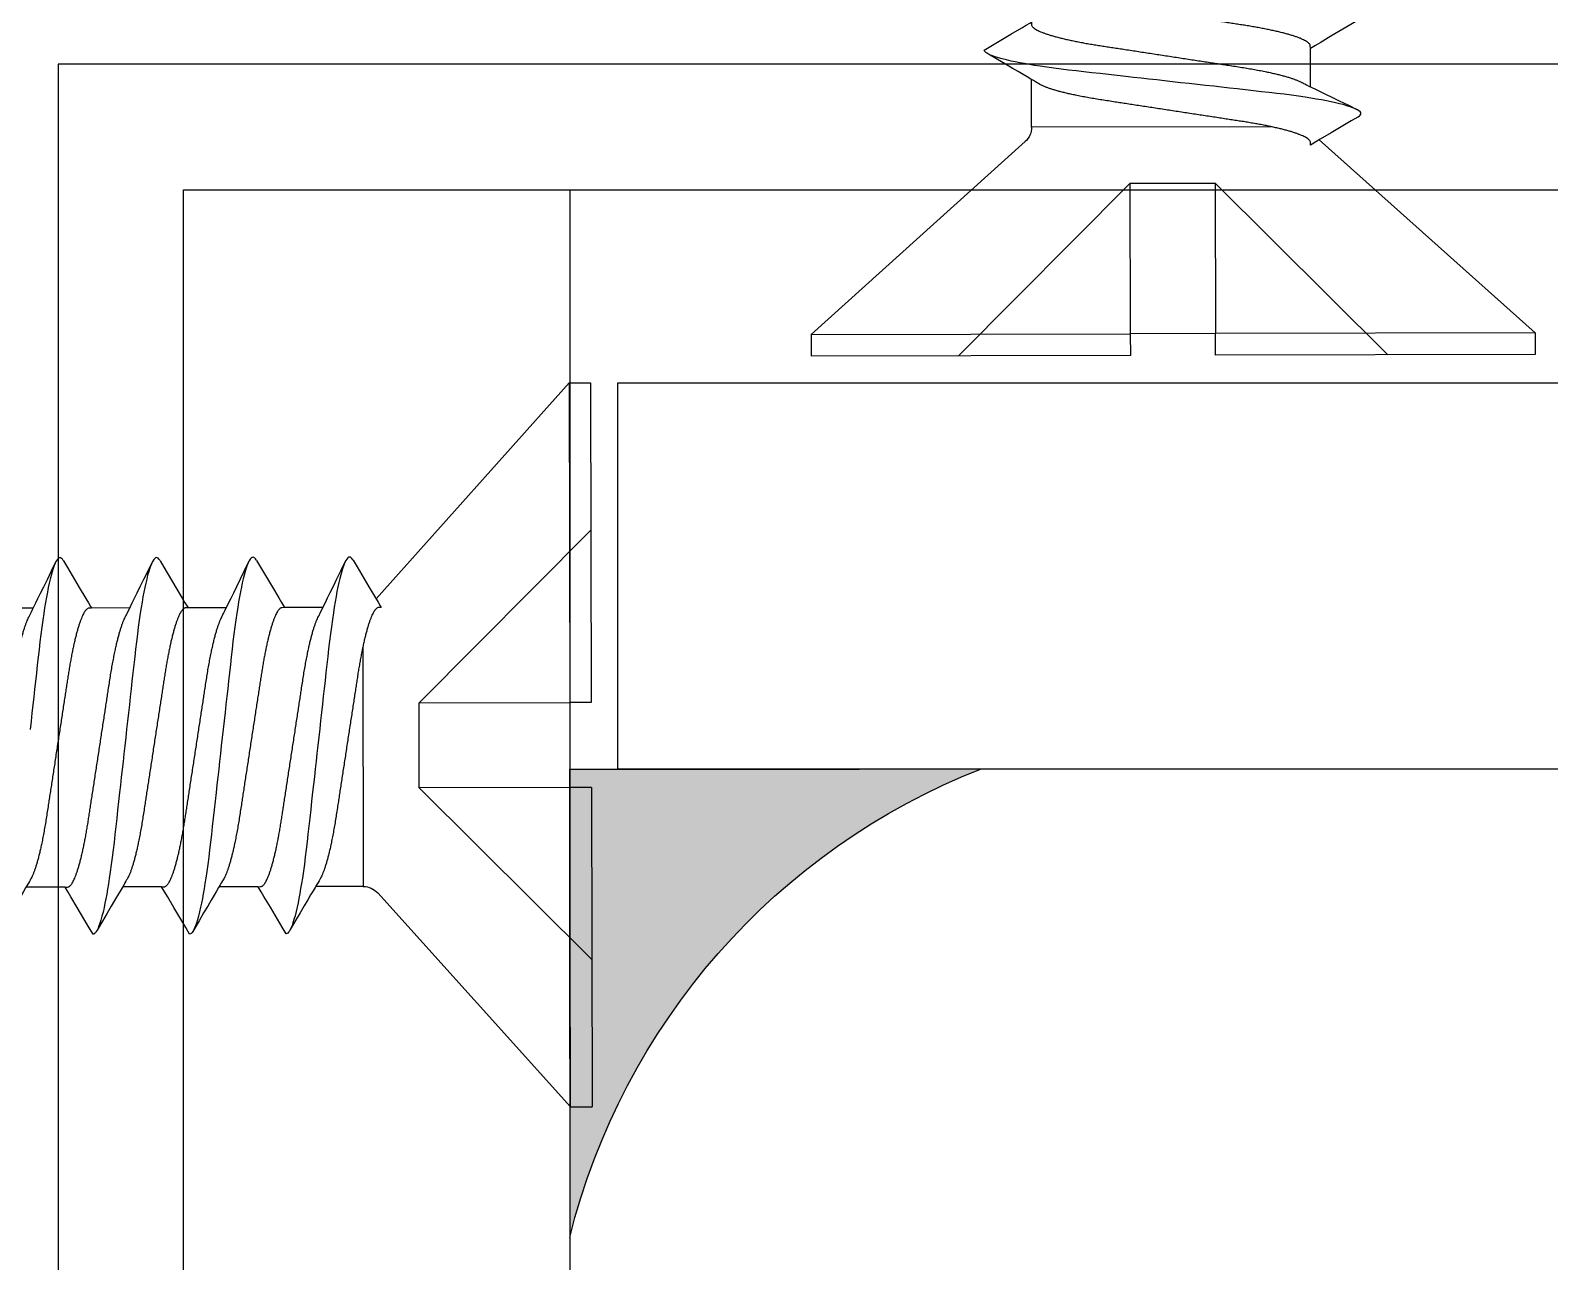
# Model space of a CAD drawing. Header units: millimetres. Extents: x -74424 to -74226, y 4162 to 4388.
# Drawn here: x -74307.05 to -74291.32, y 4289.18 to 4301.93 of the extents above; entities that cross this region are included whole.
import ezdxf

# ---------------------------------------------------------------- set-up
doc = ezdxf.new("R2010")
doc.units = ezdxf.units.MM
doc.layers.add('ART_VIDA', color=65, linetype='Continuous')
doc.layers.add('KOMP-', color=64, linetype='Continuous', lineweight=25)
doc.layers.add('KOMPOZIT', color=117, linetype='Continuous', true_color=0x567b60)

# ---------------------------------------------------------------- blocks, each defined once
blk = doc.blocks.new('*U8')
at = {"layer": 'ART_VIDA'}
for p, q in [((-1.137e-13, 3.75), (1.137e-13, 0.4400588060871656)), ((0.2228571428573787, 3.750000000000055), (1.137e-13, 3.750000000000055)), ((0.2228571428574924, 3.750000000000113), (0.2228571428577197, 0.4400588060872225)), ((2.226499222543451, 1.516234061189493), (0.2228571428573787, 3.750000000000055)), ((1.782857142857323, 0.4400588060871656), (1.137e-13, 2.222915948944375)), ((2.777936012111922, 1.428268832699075), (3.174222450042747, 1.428268832699075)), ((3.777936012111922, 1.428268832699075), (4.174222450042748, 1.428268832699075)), ((4.777936012111921, 1.428268832699075), (5.174222450042748, 1.428268832699075)), ((5.777936012111922, 1.428268832699075), (6.174222450042747, 1.428268832699075)), ((2.365237361205913, 1.01899225493281), (2.365237361205913, -1.461087535318141)), ((0, 0.4400588060871656), (0.2228571428574924, 0.4400588060872225)), ((0.2228571428573787, 0.4400588060871087), (0.2228571428574924, -0.440058806087052)), ((1.782857142857323, 0.4400588060871656), (0.2228571428577197, 0.4400588060871656)), ((1.782857142857323, -0.4400588060871656), (1.782857142857323, 0.4400588060871656)), ((2.274e-13, -0.4400588060871656), (2.274e-13, -3.749999999999943)), ((0, -0.4400588060871656), (0.2228571428574924, -0.440058806087052)), ((1.782857142857323, -0.4400588060871656), (1.137e-13, -2.222915948944319)), ((0.2228571428574924, -0.440058806087052), (1.782857142857323, -0.4400588060871656)), ((0.2228571428573787, -3.749999999999943), (0.2228571428577197, -0.440058806086995)), ((2.216355126645566, -1.527543234682241), (0.2228571428573787, -3.75)), ((2.365237361205913, -1.461087535318141), (2.859411065802191, -1.461087535318028)), ((3.454538218604283, -1.461087535318028), (3.859411065802191, -1.461087535318028)), ((4.454538218604284, -1.461087535318028), (4.859411065802191, -1.461087535318028)), ((5.454538218604284, -1.461087535318028), (5.859411065802191, -1.461087535318028)), ((0.2228571428573787, -3.75), (1.137e-13, -3.75))]:
    blk.add_line(p, q, dxfattribs=at)
at = {"layer": 'ART_VIDA', "flags": 128}
for points in [[(2.463021902897252, 1.917181295718306), (2.423078495985009, 1.849204531006478), (2.30028714286061, 1.64086024119109), (2.233921543736641, 1.528740331647155), (2.206048906740079, 1.481776217918138), (2.184656550111752, 1.445786850570981), (2.174222450042748, 1.428268832699075)], [(2.462997717824236, 1.916759156263026), (2.466233900451015, 1.922438251123196), (2.475036827280745, 1.934622031288938), (2.483610215781823, 1.943226640520435), (2.491936476809883, 1.948323314850823), (2.5, 1.950000000000101), (2.509216711441808, 1.9478165276401), (2.518772233769253, 1.941168710675582), (2.528643041502504, 1.929931446319983), (2.538801651603989, 1.914007774417143), (2.549218162529085, 1.893332834998431), (2.559667213370403, 1.868370761600829), (2.570298751580594, 1.838797804042825), (2.581076939278431, 1.804650569730426), (2.591963520076205, 1.765999964900287), (2.60174374371786, 1.727770180339574), (2.611551010668562, 1.686131070016243), (2.621356298840622, 1.641200371262698), (2.631131465603401, 1.593114839673319), (2.640847488869666, 1.542029259715035), (2.650477105466279, 1.488114575880841), (2.659992832355555, 1.431556023843369), (2.669369165278908, 1.372551261607725), (2.679859990337262, 1.302544929545774), (2.690103248193963, 1.229948486101647), (2.70006749825461, 1.155091727724823), (2.709725037617316, 1.078308738218709), (2.719050801751791, 0.9999345907759218), (2.728026541921052, 0.9212779177080959), (2.737300198216416, 0.8397865891908509), (2.746886501545873, 0.7555504197904952), (2.756760387379245, 0.6687852063172386), (2.76579724982389, 0.5893761576160728), (2.775020117466168, 0.5083333522700855), (2.784405464825794, 0.4258606869342998), (2.793929106829749, 0.3421752776046674), (2.803564879626719, 0.2575054533562593), (2.813285080314699, 0.1720889424632332), (2.823062885449188, 0.086170550081647), (2.832869272942843, 8.314487e-10), (2.842188441148095, -0.0818920097597698), (2.851483424280671, -0.1635675639478791), (2.860729157809828, -0.2448121085301977), (2.869901896391637, -0.3254148829635142), (2.878978334410361, -0.4051706576653375), (2.887935605978555, -0.4838815272830175), (2.898310562550705, -0.5750497432212001), (2.908457739708751, -0.6642132364751206), (2.918345916721591, -0.7511034428027302), (2.927947830416541, -0.8354765326956795), (2.937424421460491, -0.9187515653100604), (2.946587486012958, -0.9990701926189443), (2.95593039956293, -1.077629685666352), (2.96560662739091, -1.154593953287586), (2.975591104967064, -1.229625833579063), (2.985855689661093, -1.302388934162251), (2.996369160742233, -1.37255125994494), (3.005275863521432, -1.428679757412339), (3.014310087594481, -1.482608182765203), (3.023448967074158, -1.534166141171283), (3.032670075801888, -1.58319335155619), (3.041949228704878, -1.629540635992326), (3.051262240709775, -1.673072118342928), (3.062248420035188, -1.720597325764686), (3.073206896458941, -1.763870907291618), (3.084098094406953, -1.802752809365074), (3.094882878033899, -1.837136177935349), (3.104391129537019, -1.863973913673419), (3.113758228159667, -1.887138156692741), (3.122959549100642, -1.906621651471424), (3.131972666200908, -1.922438249460411), (3.140775153302001, -1.934622029626041), (3.149348541802963, -1.943226638857652), (3.157674802831023, -1.948323313188041), (3.165738545885459, -1.949999999999988), (3.165738545885459, -1.949999999999988)], [(3.463021902897252, 1.917181295718306), (3.423078495985008, 1.849204531006478), (3.30028714286061, 1.64086024119109), (3.233921543736641, 1.528740331647155), (3.206048906740078, 1.481776217918138), (3.184656550111752, 1.445786850570981), (3.174222450042747, 1.428268832699075)], [(3.462997717824236, 1.916759156263026), (3.466233900451015, 1.922438251123196), (3.475036827280745, 1.934622031288938), (3.483610215781823, 1.943226640520435), (3.491936476809883, 1.948323314850823), (3.5, 1.950000000000101), (3.509216711441808, 1.9478165276401), (3.518772233769253, 1.941168710675582), (3.528643041502504, 1.929931446319983), (3.538801651603988, 1.914007774417143), (3.549218162529086, 1.893332834998431), (3.559667213370403, 1.868370761600829), (3.570298751580593, 1.838797804042825), (3.581076939278431, 1.804650569730426), (3.591963520076205, 1.765999964900287), (3.60174374371786, 1.727770180339574), (3.611551010668563, 1.686131070016243), (3.621356298840622, 1.641200371262698), (3.631131465603401, 1.593114839673319), (3.640847488869666, 1.542029259715035), (3.650477105466278, 1.488114575880841), (3.659992832355555, 1.431556023843369), (3.669369165278907, 1.372551261607725), (3.679859990337263, 1.302544929545774), (3.690103248193963, 1.229948486101647), (3.700067498254611, 1.155091727724823), (3.709725037617316, 1.078308738218709), (3.719050801751791, 0.9999345907759218), (3.728026541921052, 0.9212779177080959), (3.737300198216416, 0.8397865891908509), (3.746886501545873, 0.7555504197904952), (3.756760387379245, 0.6687852063172386), (3.76579724982389, 0.5893761576160728), (3.775020117466168, 0.5083333522700855), (3.784405464825794, 0.4258606869342998), (3.793929106829749, 0.3421752776046674), (3.803564879626718, 0.2575054533562593), (3.813285080314699, 0.1720889424632332), (3.823062885449188, 0.086170550081647), (3.832869272942843, 8.314487e-10), (3.842188441148095, -0.0818920097597698), (3.851483424280671, -0.1635675639478791), (3.860729157809828, -0.2448121085301977), (3.869901896391637, -0.3254148829635142), (3.878978334410361, -0.4051706576653375), (3.887935605978555, -0.4838815272830175), (3.898310562550705, -0.5750497432212001), (3.908457739708751, -0.6642132364751206), (3.918345916721591, -0.7511034428027302), (3.927947830416541, -0.8354765326956795), (3.937424421460491, -0.9187515653100604), (3.946587486012958, -0.9990701926189443), (3.95593039956293, -1.077629685666352), (3.96560662739091, -1.154593953287586), (3.975591104967064, -1.229625833579063), (3.985855689661093, -1.302388934162251), (3.996369160742233, -1.37255125994494), (4.005275863521433, -1.428679757412339), (4.014310087594481, -1.482608182765203), (4.023448967074158, -1.534166141171283), (4.032670075801887, -1.58319335155619), (4.041949228704878, -1.629540635992326), (4.051262240709775, -1.673072118342928), (4.062248420035189, -1.720597325764686), (4.073206896458941, -1.763870907291618), (4.084098094406953, -1.802752809365074), (4.094882878033899, -1.837136177935349), (4.104391129537019, -1.863973913673419), (4.113758228159666, -1.887138156692741), (4.122959549100642, -1.906621651471424), (4.131972666200908, -1.922438249460411), (4.140775153302, -1.934622029626041), (4.149348541802963, -1.943226638857652), (4.157674802831023, -1.948323313188041), (4.165738545885459, -1.949999999999988), (4.165738545885459, -1.949999999999988)], [(4.463021902897253, 1.917181295718306), (4.423078495985008, 1.849204531006478), (4.300287142860611, 1.64086024119109), (4.233921543736641, 1.528740331647155), (4.206048906740078, 1.481776217918138), (4.184656550111752, 1.445786850570981), (4.174222450042748, 1.428268832699075)], [(4.462997717824237, 1.916759156263026), (4.466233900451014, 1.922438251123196), (4.475036827280746, 1.934622031288938), (4.483610215781823, 1.943226640520435), (4.491936476809882, 1.948323314850823), (4.5, 1.950000000000101), (4.509216711441808, 1.9478165276401), (4.518772233769253, 1.941168710675582), (4.528643041502505, 1.929931446319983), (4.538801651603988, 1.914007774417143), (4.549218162529085, 1.893332834998431), (4.559667213370403, 1.868370761600829), (4.570298751580593, 1.838797804042825), (4.581076939278431, 1.804650569730426), (4.591963520076205, 1.765999964900287), (4.601743743717861, 1.727770180339574), (4.611551010668563, 1.686131070016243), (4.621356298840622, 1.641200371262698), (4.631131465603401, 1.593114839673319), (4.640847488869667, 1.542029259715035), (4.650477105466277, 1.488114575880841), (4.659992832355555, 1.431556023843369), (4.669369165278908, 1.372551261607725), (4.679859990337262, 1.302544929545774), (4.690103248193962, 1.229948486101647), (4.700067498254611, 1.155091727724823), (4.709725037617316, 1.078308738218709), (4.719050801751791, 0.9999345907759218), (4.728026541921052, 0.9212779177080959), (4.737300198216416, 0.8397865891908509), (4.746886501545873, 0.7555504197904952), (4.756760387379245, 0.6687852063172386), (4.765797249823889, 0.5893761576160728), (4.775020117466168, 0.5083333522700855), (4.784405464825794, 0.4258606869342998), (4.793929106829749, 0.3421752776046674), (4.803564879626718, 0.2575054533562593), (4.813285080314699, 0.1720889424632332), (4.823062885449187, 0.086170550081647), (4.832869272942843, 8.314487e-10), (4.842188441148094, -0.0818920097597698), (4.851483424280671, -0.1635675639478791), (4.860729157809827, -0.2448121085301977), (4.869901896391637, -0.3254148829635142), (4.878978334410362, -0.4051706576653375), (4.887935605978554, -0.4838815272830175), (4.898310562550705, -0.5750497432212001), (4.90845773970875, -0.6642132364751206), (4.91834591672159, -0.7511034428027302), (4.927947830416541, -0.8354765326956795), (4.937424421460491, -0.9187515653100604), (4.946587486012957, -0.9990701926189443), (4.955930399562929, -1.077629685666352), (4.96560662739091, -1.154593953287586), (4.975591104967065, -1.229625833579063), (4.985855689661092, -1.302388934162251), (4.996369160742233, -1.37255125994494), (5.005275863521433, -1.428679757412339), (5.014310087594481, -1.482608182765203), (5.023448967074159, -1.534166141171283), (5.032670075801887, -1.58319335155619), (5.041949228704878, -1.629540635992326), (5.051262240709776, -1.673072118342928), (5.062248420035188, -1.720597325764686), (5.073206896458941, -1.763870907291618), (5.084098094406954, -1.802752809365074), (5.094882878033898, -1.837136177935349), (5.104391129537019, -1.863973913673419), (5.113758228159666, -1.887138156692741), (5.122959549100641, -1.906621651471424), (5.131972666200908, -1.922438249460411), (5.140775153302, -1.934622029626041), (5.149348541802963, -1.943226638857652), (5.157674802831023, -1.948323313188041), (5.165738545885459, -1.949999999999988), (5.165738545885459, -1.949999999999988)], [(5.463021902897253, 1.917181295718306), (5.423078495985008, 1.849204531006478), (5.300287142860611, 1.64086024119109), (5.233921543736641, 1.528740331647155), (5.206048906740078, 1.481776217918138), (5.184656550111752, 1.445786850570981), (5.174222450042748, 1.428268832699075)], [(5.462997717824237, 1.916759156263026), (5.466233900451014, 1.922438251123196), (5.475036827280745, 1.934622031288938), (5.483610215781823, 1.943226640520435), (5.491936476809883, 1.948323314850823), (5.5, 1.950000000000101), (5.509216711441808, 1.9478165276401), (5.518772233769253, 1.941168710675582), (5.528643041502504, 1.929931446319983), (5.538801651603988, 1.914007774417143), (5.549218162529085, 1.893332834998431), (5.559667213370403, 1.868370761600829), (5.570298751580593, 1.838797804042825), (5.581076939278432, 1.804650569730426), (5.591963520076204, 1.765999964900287), (5.601743743717861, 1.727770180339574), (5.611551010668564, 1.686131070016243), (5.621356298840622, 1.641200371262698), (5.631131465603402, 1.593114839673319), (5.640847488869668, 1.542029259715035), (5.650477105466278, 1.488114575880841), (5.659992832355554, 1.431556023843369), (5.669369165278906, 1.372551261607725), (5.679859990337262, 1.302544929545774), (5.690103248193962, 1.229948486101647), (5.700067498254611, 1.155091727724823), (5.709725037617317, 1.078308738218709), (5.719050801751791, 0.9999345907759218), (5.728026541921052, 0.9212779177080959), (5.737300198216416, 0.8397865891908509), (5.746886501545871, 0.7555504197904952), (5.756760387379245, 0.6687852063172386), (5.765797249823889, 0.5893761576160728), (5.775020117466168, 0.5083333522700855), (5.784405464825794, 0.4258606869342998), (5.79392910682975, 0.3421752776046674), (5.803564879626718, 0.2575054533562593), (5.813285080314699, 0.1720889424632332)], [(3.165738545885459, -1.949999999999988), (3.205682172662021, -1.882023233625488), (3.328473745650626, -1.673678943809989), (3.394839344774708, -1.561559034265939), (3.422711542042633, -1.514594920537034), (3.444104338399482, -1.478605553189878), (3.454538218604283, -1.461087535318028)], [(4.165738545885459, -1.949999999999988), (4.205682172662021, -1.882023233625488), (4.328473745650626, -1.673678943809989), (4.394839344774708, -1.561559034265939), (4.422711542042633, -1.514594920537034), (4.444104338399483, -1.478605553189878), (4.454538218604284, -1.461087535318028)], [(5.165738545885459, -1.949999999999988), (5.205682172662021, -1.882023233625488), (5.328473745650625, -1.673678943809989), (5.394839344774708, -1.561559034265939), (5.422711542042633, -1.514594920537034), (5.444104338399482, -1.478605553189878), (5.454538218604284, -1.461087535318028)]]:
    blk.add_lwpolyline(points, dxfattribs=at)
at = {"layer": 'ART_VIDA'}
blk.add_arc((2.365237361205913, -1.66108753531813), 0.2, 90, 138.1085480358691, dxfattribs=at)
for points, knots in [([(3.454538218604283, -1.461087535318028), (3.426926274208766, -1.460779188614196), (3.420776985938799, -1.460158769453698), (3.411206516724631, -1.455104403188784), (3.401339506961903, -1.446922898727109), (3.391179538557252, -1.435245240569543), (3.380826207303924, -1.420195933146088), (3.370314093343266, -1.401801887302269), (3.359682584995424, -1.380141223352609), (3.348904328720549, -1.355130436369847), (3.337944379049303, -1.326628112801528), (3.326838003265833, -1.294635934183759), (3.315628471206081, -1.259183532344819), (3.30443208650331, -1.220618579556969), (3.293290899890848, -1.179097463379604), (3.282247292295778, -1.134798176210096), (3.271342330200468, -1.087917812424904), (3.260621798220198, -1.038704988152516), (3.250123523197771, -0.9873914204541163), (3.239880347628286, -0.9342180888043571), (3.229915438441593, -0.8793882966705266), (3.220256267950843, -0.8231470502188925), (3.210972289069673, -0.7659633210331549), (3.201973703778321, -0.7076310170365901), (3.192678103625667, -0.6479157051408606), (3.183096422987318, -0.5862141006618913), (3.173152498394301, -0.5222237776006864), (3.162877606167739, -0.4560875368759413), (3.152295345371384, -0.3879788749231352), (3.141509751102717, -0.3185615888688176), (3.130558468403022, -0.2480773094824258), (3.119481178599243, -0.1767809509558447), (3.108318420583713, -0.1049375077918171), (3.097121252648662, -0.0328711560567285), (3.085932666949473, 0.0391429840947808), (3.074793889501165, 0.110831025190123), (3.063740640388573, 0.1819756857459538), (3.052811386208758, 0.2523132182827226), (3.042111442126155, 0.3211826889026383), (3.031673029707462, 0.3883671333221059), (3.021525610453863, 0.4536754034415367), (3.011636859774852, 0.5173196667257117), (3.001437612281846, 0.5829743425301785), (2.990987589366568, 0.6501785653807133), (2.9803443786667, 0.7188891425187764), (2.969250101235957, 0.7855537059205631), (2.957752142040703, 0.8503916848141557), (2.945854193671721, 0.9130771722571465), (2.934209131639703, 0.9702896626535562), (2.922907749099522, 1.022172954412154), (2.91202754822916, 1.068959326007528), (2.901008474066884, 1.113176543997552), (2.889891846553381, 1.154629125966379), (2.87878674850549, 1.192910149202304), (2.867734090104136, 1.227931073456488), (2.856776316885202, 1.259619731630039), (2.845884411297673, 1.288121080211737), (2.835030498663172, 1.313389266122725), (2.825067950535298, 1.334078591419029), (2.818772057134082, 1.344787955489379), (2.538801651603989, 1.914007774417143)], [0, 0, 0, 0, 0.0163602606983639, 0.0329182024116513, 0.0496575376642021, 0.0665607257469624, 0.0836090138403994, 0.1004749814901844, 0.1174420913986057, 0.1344898214019359, 0.151597089127919, 0.1690924147343256, 0.1866040295610762, 0.2041085459313314, 0.2215826550484853, 0.2390033034860895, 0.2563478552169125, 0.2735943063275419, 0.2906841920726251, 0.3076351209769736, 0.3244279688188016, 0.3410447850280639, 0.3574689170459937, 0.3734921410382712, 0.3896899381770383, 0.406068340933344, 0.422611190185743, 0.4396430634512165, 0.4568085111039249, 0.4740869695268107, 0.4914569337366406, 0.5088961985575052, 0.5263819884533796, 0.5438911304592553, 0.561362088002811, 0.5788098536220725, 0.5962113866201822, 0.6135440915287825, 0.6307858488956845, 0.6476106185239896, 0.6643077039536758, 0.6808586320479061, 0.697245988794702, 0.7165183123103059, 0.7355971845265274, 0.7548937409065876, 0.7744426534365157, 0.7942160592179284, 0.8141839346380727, 0.8313926428495403, 0.8486990588228401, 0.8660813576999171, 0.8835170606492004, 0.9009832128656148, 0.9181447920601531, 0.9352914007159778, 0.9524011837044547, 0.9694525485412256, 0.9867696611748128, 1, 1, 1, 1]), ([(4.454538218604284, -1.461087535318028), (4.426926274208766, -1.460779188614196), (4.420776985938799, -1.460158769453698), (4.411206516724631, -1.455104403188784), (4.401339506961903, -1.446922898727109), (4.391179538557253, -1.435245240569543), (4.380826207303924, -1.420195933146088), (4.370314093343266, -1.401801887302269), (4.359682584995424, -1.380141223352609), (4.348904328720549, -1.355130436369847), (4.337944379049303, -1.326628112801528), (4.326838003265834, -1.294635934183759), (4.315628471206082, -1.259183532344819), (4.30443208650331, -1.220618579556969), (4.293290899890848, -1.179097463379604), (4.282247292295778, -1.134798176210096), (4.271342330200468, -1.087917812424904), (4.260621798220198, -1.038704988152516), (4.250123523197771, -0.9873914204541163), (4.239880347628285, -0.9342180888043571), (4.229915438441593, -0.8793882966705266), (4.220256267950843, -0.8231470502188925), (4.210972289069673, -0.7659633210331549), (4.201973703778321, -0.7076310170365901), (4.192678103625667, -0.6479157051408606), (4.183096422987318, -0.5862141006618913), (4.173152498394301, -0.5222237776006864), (4.162877606167739, -0.4560875368759413), (4.152295345371384, -0.3879788749231352), (4.141509751102717, -0.3185615888688176), (4.130558468403022, -0.2480773094824258), (4.119481178599243, -0.1767809509558447), (4.108318420583713, -0.1049375077918171), (4.097121252648662, -0.0328711560567285), (4.085932666949473, 0.0391429840947808), (4.074793889501164, 0.110831025190123), (4.063740640388573, 0.1819756857459538), (4.052811386208759, 0.2523132182827226), (4.042111442126156, 0.3211826889026383), (4.031673029707461, 0.3883671333221059), (4.021525610453863, 0.4536754034415367), (4.011636859774853, 0.5173196667257117), (4.001437612281846, 0.5829743425301785), (3.990987589366568, 0.6501785653807133), (3.9803443786667, 0.7188891425187764), (3.969250101235957, 0.7855537059205631), (3.957752142040703, 0.8503916848141557), (3.945854193671721, 0.9130771722571465), (3.934209131639703, 0.9702896626535562), (3.922907749099522, 1.022172954412154), (3.91202754822916, 1.068959326007528), (3.901008474066884, 1.113176543997552), (3.889891846553381, 1.154629125966379), (3.87878674850549, 1.192910149202304), (3.867734090104136, 1.227931073456488), (3.856776316885202, 1.259619731630039), (3.845884411297673, 1.288121080211737), (3.835030498663172, 1.313389266122725), (3.825067950535298, 1.334078591419029), (3.818772057134082, 1.344787955489379), (3.538801651603988, 1.914007774417143)], [0, 0, 0, 0, 0.0163602606983639, 0.0329182024116513, 0.0496575376642021, 0.0665607257469624, 0.0836090138403994, 0.1004749814901844, 0.1174420913986057, 0.1344898214019359, 0.151597089127919, 0.1690924147343256, 0.1866040295610762, 0.2041085459313314, 0.2215826550484853, 0.2390033034860895, 0.2563478552169125, 0.2735943063275419, 0.2906841920726251, 0.3076351209769736, 0.3244279688188016, 0.3410447850280639, 0.3574689170459937, 0.3734921410382712, 0.3896899381770383, 0.406068340933344, 0.422611190185743, 0.4396430634512165, 0.4568085111039249, 0.4740869695268107, 0.4914569337366406, 0.5088961985575052, 0.5263819884533796, 0.5438911304592553, 0.561362088002811, 0.5788098536220725, 0.5962113866201822, 0.6135440915287825, 0.6307858488956845, 0.6476106185239896, 0.6643077039536758, 0.6808586320479061, 0.697245988794702, 0.7165183123103059, 0.7355971845265274, 0.7548937409065876, 0.7744426534365157, 0.7942160592179284, 0.8141839346380727, 0.8313926428495403, 0.8486990588228401, 0.8660813576999171, 0.8835170606492004, 0.9009832128656148, 0.9181447920601531, 0.9352914007159778, 0.9524011837044547, 0.9694525485412256, 0.9867696611748128, 1, 1, 1, 1]), ([(5.454538218604284, -1.461087535318028), (5.426926274208765, -1.460779188614196), (5.420776985938799, -1.460158769453698), (5.411206516724631, -1.455104403188784), (5.401339506961903, -1.446922898727109), (5.391179538557253, -1.435245240569543), (5.380826207303924, -1.420195933146088), (5.370314093343266, -1.401801887302269), (5.359682584995424, -1.380141223352609), (5.348904328720549, -1.355130436369847), (5.337944379049303, -1.326628112801528), (5.326838003265834, -1.294635934183759), (5.315628471206082, -1.259183532344819), (5.304432086503311, -1.220618579556969), (5.293290899890847, -1.179097463379604), (5.282247292295778, -1.134798176210096), (5.271342330200467, -1.087917812424904), (5.260621798220199, -1.038704988152516), (5.250123523197771, -0.9873914204541163), (5.239880347628285, -0.9342180888043571), (5.229915438441593, -0.8793882966705266), (5.220256267950843, -0.8231470502188925), (5.210972289069673, -0.7659633210331549), (5.201973703778321, -0.7076310170365901), (5.192678103625667, -0.6479157051408606), (5.183096422987318, -0.5862141006618913), (5.1731524983943, -0.5222237776006864), (5.162877606167738, -0.4560875368759413), (5.152295345371384, -0.3879788749231352), (5.141509751102717, -0.3185615888688176), (5.130558468403023, -0.2480773094824258), (5.119481178599244, -0.1767809509558447), (5.108318420583713, -0.1049375077918171), (5.097121252648662, -0.0328711560567285), (5.085932666949473, 0.0391429840947808), (5.074793889501164, 0.110831025190123), (5.063740640388573, 0.1819756857459538), (5.052811386208759, 0.2523132182827226), (5.042111442126156, 0.3211826889026383), (5.031673029707461, 0.3883671333221059), (5.021525610453863, 0.4536754034415367), (5.011636859774853, 0.5173196667257117), (5.001437612281846, 0.5829743425301785), (4.990987589366568, 0.6501785653807133), (4.9803443786667, 0.7188891425187764), (4.969250101235957, 0.7855537059205631), (4.957752142040702, 0.8503916848141557), (4.945854193671721, 0.9130771722571465), (4.934209131639704, 0.9702896626535562), (4.922907749099521, 1.022172954412154), (4.91202754822916, 1.068959326007528), (4.901008474066883, 1.113176543997552), (4.889891846553381, 1.154629125966379), (4.87878674850549, 1.192910149202304), (4.867734090104136, 1.227931073456488), (4.856776316885201, 1.259619731630039), (4.845884411297673, 1.288121080211737), (4.835030498663171, 1.313389266122725), (4.825067950535298, 1.334078591419029), (4.818772057134083, 1.344787955489379), (4.538801651603988, 1.914007774417143)], [0, 0, 0, 0, 0.0163602606983639, 0.0329182024116513, 0.0496575376642021, 0.0665607257469624, 0.0836090138403994, 0.1004749814901844, 0.1174420913986057, 0.1344898214019359, 0.151597089127919, 0.1690924147343256, 0.1866040295610762, 0.2041085459313314, 0.2215826550484853, 0.2390033034860895, 0.2563478552169125, 0.2735943063275419, 0.2906841920726251, 0.3076351209769736, 0.3244279688188016, 0.3410447850280639, 0.3574689170459937, 0.3734921410382712, 0.3896899381770383, 0.406068340933344, 0.422611190185743, 0.4396430634512165, 0.4568085111039249, 0.4740869695268107, 0.4914569337366406, 0.5088961985575052, 0.5263819884533796, 0.5438911304592553, 0.561362088002811, 0.5788098536220725, 0.5962113866201822, 0.6135440915287825, 0.6307858488956845, 0.6476106185239896, 0.6643077039536758, 0.6808586320479061, 0.697245988794702, 0.7165183123103059, 0.7355971845265274, 0.7548937409065876, 0.7744426534365157, 0.7942160592179284, 0.8141839346380727, 0.8313926428495403, 0.8486990588228401, 0.8660813576999171, 0.8835170606492004, 0.9009832128656148, 0.9181447920601531, 0.9352914007159778, 0.9524011837044547, 0.9694525485412256, 0.9867696611748128, 1, 1, 1, 1]), ([(6.454538218604284, -1.461087535318028), (6.426926274208767, -1.460779188614196), (6.420776985938799, -1.460158769453698), (6.411206516724632, -1.455104403188784), (6.401339506961902, -1.446922898727109), (6.391179538557253, -1.435245240569543), (6.380826207303924, -1.420195933146088), (6.370314093343267, -1.401801887302269), (6.359682584995424, -1.380141223352609), (6.348904328720549, -1.355130436369847), (6.337944379049303, -1.326628112801528), (6.326838003265834, -1.294635934183759), (6.315628471206082, -1.259183532344819), (6.304432086503311, -1.220618579556969), (6.293290899890847, -1.179097463379604), (6.282247292295777, -1.134798176210096), (6.271342330200468, -1.087917812424904), (6.260621798220199, -1.038704988152516), (6.250123523197771, -0.9873914204541163), (6.239880347628285, -0.9342180888043571), (6.229915438441593, -0.8793882966705266), (6.220256267950843, -0.8231470502188925), (6.210972289069673, -0.7659633210331549), (6.201973703778321, -0.7076310170365901), (6.192678103625667, -0.6479157051408606), (6.183096422987317, -0.5862141006618913), (6.1731524983943, -0.5222237776006864), (6.162877606167738, -0.4560875368759413), (6.152295345371384, -0.3879788749231352), (6.141509751102717, -0.3185615888688176), (6.130558468403021, -0.2480773094824258), (6.119481178599244, -0.1767809509558447), (6.108318420583714, -0.1049375077918171), (6.097121252648662, -0.0328711560567285), (6.085932666949473, 0.0391429840947808), (6.074793889501164, 0.110831025190123), (6.063740640388572, 0.1819756857459538), (6.052811386208758, 0.2523132182827226), (6.042111442126156, 0.3211826889026383), (6.031673029707462, 0.3883671333221059), (6.021525610453862, 0.4536754034415367), (6.011636859774853, 0.5173196667257117), (6.001437612281848, 0.5829743425301785), (5.990987589366566, 0.6501785653807133), (5.9803443786667, 0.7188891425187764), (5.969250101235957, 0.7855537059205631), (5.957752142040702, 0.8503916848141557), (5.945854193671721, 0.9130771722571465), (5.934209131639703, 0.9702896626535562), (5.922907749099523, 1.022172954412154), (5.912027548229161, 1.068959326007528), (5.901008474066883, 1.113176543997552), (5.889891846553382, 1.154629125966379), (5.878786748505489, 1.192910149202304), (5.867734090104136, 1.227931073456488), (5.856776316885201, 1.259619731630039), (5.845884411297673, 1.288121080211737), (5.835030498663172, 1.313389266122725), (5.825067950535298, 1.334078591419029), (5.818772057134082, 1.344787955489379), (5.538801651603988, 1.914007774417143)], [0, 0, 0, 0, 0.0163602606983639, 0.0329182024116513, 0.0496575376642021, 0.0665607257469624, 0.0836090138403994, 0.1004749814901844, 0.1174420913986057, 0.1344898214019359, 0.151597089127919, 0.1690924147343256, 0.1866040295610762, 0.2041085459313314, 0.2215826550484853, 0.2390033034860895, 0.2563478552169125, 0.2735943063275419, 0.2906841920726251, 0.3076351209769736, 0.3244279688188016, 0.3410447850280639, 0.3574689170459937, 0.3734921410382712, 0.3896899381770383, 0.406068340933344, 0.422611190185743, 0.4396430634512165, 0.4568085111039249, 0.4740869695268107, 0.4914569337366406, 0.5088961985575052, 0.5263819884533796, 0.5438911304592553, 0.561362088002811, 0.5788098536220725, 0.5962113866201822, 0.6135440915287825, 0.6307858488956845, 0.6476106185239896, 0.6643077039536758, 0.6808586320479061, 0.697245988794702, 0.7165183123103059, 0.7355971845265274, 0.7548937409065876, 0.7744426534365157, 0.7942160592179284, 0.8141839346380727, 0.8313926428495403, 0.8486990588228401, 0.8660813576999171, 0.8835170606492004, 0.9009832128656148, 0.9181447920601531, 0.9352914007159778, 0.9524011837044547, 0.9694525485412256, 0.9867696611748128, 1, 1, 1, 1]), ([(2.174222450042748, 1.428268832699075), (2.201834392905993, 1.427960485957157), (2.207983678092886, 1.427340066719749), (2.217554170729954, 1.422285701039014), (2.22742109152034, 1.414104193082323), (2.237581404468982, 1.402426540957037), (2.24793474697708, 1.387377236215285), (2.258446470399121, 1.368983176535209), (2.269078226567899, 1.34732253234739), (2.279855865896705, 1.322311705782738), (2.290816759868106, 1.293809440397751), (2.301922559225772, 1.261817219631268), (2.313132155555193, 1.226364819851426), (2.32432886757101, 1.18779988891316), (2.335469977320825, 1.146278759985534), (2.34651357450889, 1.101979471161314), (2.357418654015873, 1.055099127311051), (2.368138724445656, 1.005886254463064), (2.378637433070025, 0.9545727330327622), (2.388880620771941, 0.9013994036739063), (2.398845060290796, 0.8465695576671237), (2.40850479467724, 0.790328384709369), (2.417788278746455, 0.7331445980464082), (2.426786993559516, 0.6748123177522416), (2.436082552313108, 0.6150970009276194), (2.445664267675056, 0.5533954010786603), (2.455608094856414, 0.4894050543736627), (2.465883361011605, 0.4232688555620713), (2.476465520177953, 0.3551601690959956), (2.487251148264022, 0.2857428878361929), (2.49820239969722, 0.21525860373157), (2.509279779295524, 0.143962270332338), (2.520442199737543, 0.0721187863755404), (2.531639331254837, 5.2428921947e-05), (2.542828397996571, -0.0719616367605909), (2.553966579275878, -0.143649780993087), (2.56502044791432, -0.2147943357922486), (2.575949106372718, -0.285131969194822), (2.586649526982228, -0.3540013685988015), (2.597087909280161, -0.4211858188059523), (2.607234989028484, -0.486494125772822), (2.617123827531941, -0.550138366745273), (2.627323050022936, -0.6157930460214516), (2.637773082782814, -0.6829972675650993), (2.648416282795324, -0.7517078459406435), (2.659510593117602, -0.81837240571042), (2.671008430763663, -0.8832104065472774), (2.682906845637603, -0.9458958420046316), (2.694551473698766, -1.003108380072148), (2.705852877692791, -1.054991668759895), (2.716733364024206, -1.101778018626134), (2.727752570544453, -1.145995219418465), (2.73886837059831, -1.187447867455317), (2.74997405714157, -1.22572883472577), (2.761026470362253, -1.260749789486054), (2.771984657101143, -1.292438423730402), (2.78287645230523, -1.320939783387359), (2.793730402862365, -1.346207972516879), (2.803693041645145, -1.36689754486673), (2.809989119795544, -1.377607109545863), (3.122959549100642, -1.906621651471424)], [0, 0, 0, 0, 0.0163602505814666, 0.0329181820557936, 0.0496575069572153, 0.0665606921873199, 0.0836089697385802, 0.1004749191246001, 0.1174420185410431, 0.1344897300077625, 0.1515970032494036, 0.1690923099561412, 0.1866039139542071, 0.2041084275888897, 0.2215825259005513, 0.2390031635657217, 0.256347704571167, 0.273594137151177, 0.2906840200907863, 0.3076349385131622, 0.3244277684672279, 0.3410445817504112, 0.357468696432056, 0.3734919105160273, 0.3896896976385372, 0.406068090266904, 0.4226109292896755, 0.439642799702618, 0.4568082367407016, 0.4740866844790796, 0.4914566379478175, 0.5088958919847368, 0.526381662995152, 0.543890794173872, 0.5613617490066865, 0.5788094957639368, 0.5962110260341742, 0.6135437122513505, 0.630785466850766, 0.6476102260751122, 0.6643072934950128, 0.6808582113546195, 0.6972455579679399, 0.7165178695660867, 0.7355967299844759, 0.7548932744320945, 0.7744421748735306, 0.7942155760356276, 0.8141834313552822, 0.8313921289253737, 0.8486985421471755, 0.866080830275533, 0.883516506318333, 0.9009826558228367, 0.9181442244051424, 0.9352908305397866, 0.95240060294806, 0.9694519572407516, 0.9867690591659288, 1, 1, 1, 1]), ([(3.174222450042747, 1.428268832699075), (3.201834392905993, 1.427960485957157), (3.207983678092886, 1.427340066719749), (3.217554170729953, 1.422285701039014), (3.227421091520341, 1.414104193082323), (3.237581404468982, 1.402426540957037), (3.24793474697708, 1.387377236215285), (3.258446470399121, 1.368983176535209), (3.269078226567899, 1.34732253234739), (3.279855865896705, 1.322311705782738), (3.290816759868106, 1.293809440397751), (3.301922559225772, 1.261817219631268), (3.313132155555194, 1.226364819851426), (3.32432886757101, 1.18779988891316), (3.335469977320825, 1.146278759985534), (3.34651357450889, 1.101979471161314), (3.357418654015873, 1.055099127311051), (3.368138724445656, 1.005886254463064), (3.378637433070025, 0.9545727330327622), (3.388880620771942, 0.9013994036739063), (3.398845060290796, 0.8465695576671237), (3.408504794677241, 0.790328384709369), (3.417788278746455, 0.7331445980464082), (3.426786993559517, 0.6748123177522416), (3.436082552313108, 0.6150970009276194), (3.445664267675055, 0.5533954010786603), (3.455608094856414, 0.4894050543736627), (3.465883361011606, 0.4232688555620713), (3.476465520177953, 0.3551601690959956), (3.487251148264022, 0.2857428878361929), (3.49820239969722, 0.21525860373157), (3.509279779295524, 0.143962270332338), (3.520442199737543, 0.0721187863755404), (3.531639331254837, 5.2428921947e-05), (3.542828397996571, -0.0719616367605909), (3.553966579275878, -0.143649780993087), (3.565020447914321, -0.2147943357922486), (3.575949106372718, -0.285131969194822), (3.586649526982228, -0.3540013685988015), (3.597087909280161, -0.4211858188059523), (3.607234989028483, -0.486494125772822), (3.617123827531941, -0.550138366745273), (3.627323050022936, -0.6157930460214516), (3.637773082782814, -0.6829972675650993), (3.648416282795323, -0.7517078459406435), (3.659510593117601, -0.81837240571042), (3.671008430763663, -0.8832104065472774), (3.682906845637602, -0.9458958420046316), (3.694551473698766, -1.003108380072148), (3.705852877692791, -1.054991668759895), (3.716733364024206, -1.101778018626134), (3.727752570544453, -1.145995219418465), (3.73886837059831, -1.187447867455317), (3.74997405714157, -1.22572883472577), (3.761026470362253, -1.260749789486054), (3.771984657101143, -1.292438423730402), (3.782876452305231, -1.320939783387359), (3.793730402862365, -1.346207972516879), (3.803693041645146, -1.36689754486673), (3.809989119795544, -1.377607109545863), (4.122959549100642, -1.906621651471424)], [0, 0, 0, 0, 0.0163602505814666, 0.0329181820557936, 0.0496575069572153, 0.0665606921873199, 0.0836089697385802, 0.1004749191246001, 0.1174420185410431, 0.1344897300077625, 0.1515970032494036, 0.1690923099561412, 0.1866039139542071, 0.2041084275888897, 0.2215825259005513, 0.2390031635657217, 0.256347704571167, 0.273594137151177, 0.2906840200907863, 0.3076349385131622, 0.3244277684672279, 0.3410445817504112, 0.357468696432056, 0.3734919105160273, 0.3896896976385372, 0.406068090266904, 0.4226109292896755, 0.439642799702618, 0.4568082367407016, 0.4740866844790796, 0.4914566379478175, 0.5088958919847368, 0.526381662995152, 0.543890794173872, 0.5613617490066865, 0.5788094957639368, 0.5962110260341742, 0.6135437122513505, 0.630785466850766, 0.6476102260751122, 0.6643072934950128, 0.6808582113546195, 0.6972455579679399, 0.7165178695660867, 0.7355967299844759, 0.7548932744320945, 0.7744421748735306, 0.7942155760356276, 0.8141834313552822, 0.8313921289253737, 0.8486985421471755, 0.866080830275533, 0.883516506318333, 0.9009826558228367, 0.9181442244051424, 0.9352908305397866, 0.95240060294806, 0.9694519572407516, 0.9867690591659288, 1, 1, 1, 1]), ([(4.174222450042748, 1.428268832699075), (4.201834392905993, 1.427960485957157), (4.207983678092887, 1.427340066719749), (4.217554170729953, 1.422285701039014), (4.227421091520341, 1.414104193082323), (4.237581404468983, 1.402426540957037), (4.24793474697708, 1.387377236215285), (4.25844647039912, 1.368983176535209), (4.269078226567899, 1.34732253234739), (4.279855865896705, 1.322311705782738), (4.290816759868106, 1.293809440397751), (4.301922559225771, 1.261817219631268), (4.313132155555194, 1.226364819851426), (4.32432886757101, 1.18779988891316), (4.335469977320825, 1.146278759985534), (4.34651357450889, 1.101979471161314), (4.357418654015873, 1.055099127311051), (4.368138724445656, 1.005886254463064), (4.378637433070024, 0.9545727330327622), (4.388880620771941, 0.9013994036739063), (4.398845060290796, 0.8465695576671237), (4.408504794677241, 0.790328384709369), (4.417788278746455, 0.7331445980464082), (4.426786993559516, 0.6748123177522416), (4.436082552313108, 0.6150970009276194), (4.445664267675056, 0.5533954010786603), (4.455608094856414, 0.4894050543736627), (4.465883361011606, 0.4232688555620713), (4.476465520177953, 0.3551601690959956), (4.487251148264021, 0.2857428878361929), (4.498202399697219, 0.21525860373157), (4.509279779295525, 0.143962270332338), (4.520442199737543, 0.0721187863755404), (4.531639331254837, 5.2428921947e-05), (4.542828397996572, -0.0719616367605909), (4.553966579275878, -0.143649780993087), (4.565020447914321, -0.2147943357922486), (4.575949106372717, -0.285131969194822), (4.586649526982228, -0.3540013685988015), (4.597087909280161, -0.4211858188059523), (4.607234989028484, -0.486494125772822), (4.617123827531941, -0.550138366745273), (4.627323050022936, -0.6157930460214516), (4.637773082782813, -0.6829972675650993), (4.648416282795324, -0.7517078459406435), (4.659510593117601, -0.81837240571042), (4.671008430763663, -0.8832104065472774), (4.682906845637603, -0.9458958420046316), (4.694551473698767, -1.003108380072148), (4.705852877692791, -1.054991668759895), (4.716733364024206, -1.101778018626134), (4.727752570544453, -1.145995219418465), (4.738868370598311, -1.187447867455317), (4.749974057141571, -1.22572883472577), (4.761026470362253, -1.260749789486054), (4.771984657101143, -1.292438423730402), (4.782876452305231, -1.320939783387359), (4.793730402862364, -1.346207972516879), (4.803693041645146, -1.36689754486673), (4.809989119795544, -1.377607109545863), (5.122959549100641, -1.906621651471424)], [0, 0, 0, 0, 0.0163602505814666, 0.0329181820557936, 0.0496575069572153, 0.0665606921873199, 0.0836089697385802, 0.1004749191246001, 0.1174420185410431, 0.1344897300077625, 0.1515970032494036, 0.1690923099561412, 0.1866039139542071, 0.2041084275888897, 0.2215825259005513, 0.2390031635657217, 0.256347704571167, 0.273594137151177, 0.2906840200907863, 0.3076349385131622, 0.3244277684672279, 0.3410445817504112, 0.357468696432056, 0.3734919105160273, 0.3896896976385372, 0.406068090266904, 0.4226109292896755, 0.439642799702618, 0.4568082367407016, 0.4740866844790796, 0.4914566379478175, 0.5088958919847368, 0.526381662995152, 0.543890794173872, 0.5613617490066865, 0.5788094957639368, 0.5962110260341742, 0.6135437122513505, 0.630785466850766, 0.6476102260751122, 0.6643072934950128, 0.6808582113546195, 0.6972455579679399, 0.7165178695660867, 0.7355967299844759, 0.7548932744320945, 0.7744421748735306, 0.7942155760356276, 0.8141834313552822, 0.8313921289253737, 0.8486985421471755, 0.866080830275533, 0.883516506318333, 0.9009826558228367, 0.9181442244051424, 0.9352908305397866, 0.95240060294806, 0.9694519572407516, 0.9867690591659288, 1, 1, 1, 1]), ([(5.174222450042748, 1.428268832699075), (5.201834392905993, 1.427960485957157), (5.207983678092887, 1.427340066719749), (5.217554170729954, 1.422285701039014), (5.227421091520341, 1.414104193082323), (5.237581404468983, 1.402426540957037), (5.24793474697708, 1.387377236215285), (5.25844647039912, 1.368983176535209), (5.269078226567898, 1.34732253234739), (5.279855865896705, 1.322311705782738), (5.290816759868106, 1.293809440397751), (5.301922559225771, 1.261817219631268), (5.313132155555193, 1.226364819851426), (5.324328867571011, 1.18779988891316), (5.335469977320825, 1.146278759985534), (5.34651357450889, 1.101979471161314), (5.357418654015873, 1.055099127311051), (5.368138724445657, 1.005886254463064), (5.378637433070025, 0.9545727330327622), (5.38888062077194, 0.9013994036739063), (5.398845060290795, 0.8465695576671237), (5.408504794677241, 0.790328384709369), (5.417788278746455, 0.7331445980464082), (5.426786993559516, 0.6748123177522416), (5.436082552313108, 0.6150970009276194), (5.445664267675056, 0.5533954010786603), (5.455608094856414, 0.4894050543736627), (5.465883361011606, 0.4232688555620713), (5.476465520177953, 0.3551601690959956), (5.487251148264022, 0.2857428878361929), (5.498202399697219, 0.21525860373157), (5.509279779295525, 0.143962270332338), (5.520442199737543, 0.0721187863755404), (5.531639331254836, 5.2428921947e-05), (5.542828397996572, -0.0719616367605909), (5.553966579275878, -0.143649780993087), (5.565020447914321, -0.2147943357922486), (5.575949106372717, -0.285131969194822), (5.586649526982228, -0.3540013685988015), (5.597087909280161, -0.4211858188059523), (5.607234989028484, -0.486494125772822), (5.617123827531941, -0.550138366745273), (5.627323050022937, -0.6157930460214516), (5.637773082782813, -0.6829972675650993), (5.648416282795324, -0.7517078459406435), (5.659510593117603, -0.81837240571042), (5.671008430763661, -0.8832104065472774), (5.682906845637602, -0.9458958420046316), (5.694551473698766, -1.003108380072148), (5.705852877692791, -1.054991668759895), (5.716733364024207, -1.101778018626134), (5.727752570544452, -1.145995219418465), (5.738868370598311, -1.187447867455317), (5.749974057141571, -1.22572883472577), (5.761026470362253, -1.260749789486054), (5.771984657101142, -1.292438423730402), (5.782876452305231, -1.320939783387359), (5.793730402862364, -1.346207972516879), (5.803693041645146, -1.36689754486673), (5.809989119795545, -1.377607109545863), (6.122959549100642, -1.906621651471424)], [0, 0, 0, 0, 0.0163602505814666, 0.0329181820557936, 0.0496575069572153, 0.0665606921873199, 0.0836089697385802, 0.1004749191246001, 0.1174420185410431, 0.1344897300077625, 0.1515970032494036, 0.1690923099561412, 0.1866039139542071, 0.2041084275888897, 0.2215825259005513, 0.2390031635657217, 0.256347704571167, 0.273594137151177, 0.2906840200907863, 0.3076349385131622, 0.3244277684672279, 0.3410445817504112, 0.357468696432056, 0.3734919105160273, 0.3896896976385372, 0.406068090266904, 0.4226109292896755, 0.439642799702618, 0.4568082367407016, 0.4740866844790796, 0.4914566379478175, 0.5088958919847368, 0.526381662995152, 0.543890794173872, 0.5613617490066865, 0.5788094957639368, 0.5962110260341742, 0.6135437122513505, 0.630785466850766, 0.6476102260751122, 0.6643072934950128, 0.6808582113546195, 0.6972455579679399, 0.7165178695660867, 0.7355967299844759, 0.7548932744320945, 0.7744421748735306, 0.7942155760356276, 0.8141834313552822, 0.8313921289253737, 0.8486985421471755, 0.866080830275533, 0.883516506318333, 0.9009826558228367, 0.9181442244051424, 0.9352908305397866, 0.95240060294806, 0.9694519572407516, 0.9867690591659288, 1, 1, 1, 1])]:
    blk.add_open_spline(points, degree=3, knots=knots, dxfattribs=at)
blk = doc.blocks.new('KOMP-DERZ')
blk.add_wipeout([(-19.900000000000013, -55), (19.900000000000016, -55), (19.900000000000016, -24.89999999999999), (19.900000000000016, -3.8999999999999773), (22.20000000004658, -3.8999999999999773), (22.20000000004658, 0.4000000000000199), (-22.20000000000001, 0.4000000000000199), (-22.20000000004657, -3.8999999999999773), (-19.9, -3.8999999999999773)])
at = {"true_color": 0x636466}
h = blk.add_hatch(color=251, dxfattribs=at)
h.dxf.hatch_style = 1
edge = h.paths.add_edge_path()
edge.add_line((-12.5, -12.04831031553331), (-12.5, -16.9))
edge.add_line((-12.5, -16.9), (-8.22657421301119, -16.90000000000001))
edge.add_arc((-5.708635525718946, -10.37428286822876), 6.994640756812017, 193.8470004380551, 248.9009628097925, ccw=False)
at = {"color": 244, "true_color": 0x991b1e}
blk.add_lwpolyline([(2.199999999999988, -24.20000000000001), (-17.80000000000001, -24.20000000000001), (-17.80000000000001, -4.500000000000002), (-16.5, -4.500000000000002), (-16.5, -22.90000000000001), (2.199999999999988, -22.9)], close=True, dxfattribs=at)
at = {"layer": 'KOMP-'}
for points in [[(-16.5, -3.900000000000004), (-16.5, -22.90000000000001), (-12.5, -22.90000000000001), (-12.5, 0.0999999999999943)], [(-12.5, -13.9), (-12.5, -16.9), (-9.5, -16.9)]]:
    blk.add_lwpolyline(points, dxfattribs=at)
blk.add_lwpolyline([(-12, -20.90000000000001), (12, -20.90000000000001), (12, -16.9), (-12, -16.9)], close=True, dxfattribs=at)
blk.add_arc((-5.67209291455704, -10.35126540370162), 7.035643296829026, 193.957776828243, 248.5589258667131, dxfattribs=at)
at = {"layer": 'ART_VIDA', "extrusion": (0, 0, -1), "xscale": -0.9999962019793134, "yscale": 0.9999962019793123, "zscale": -0.9999962019793134}
for p, rotation in [((12.27618147512879, -17.1505107847002), 180.1253524292291), ((6.249040708210286, -21.18534849651472), 90.12535242922908)]:
    blk.add_blockref('*U8', p, dxfattribs=dict(at, rotation=rotation))
blk = doc.blocks.new('kompoze orta')
at = {"layer": 'KOMPOZIT', "xscale": -1, "rotation": 180}
blk.add_blockref('KOMP-DERZ', (0, -85), dxfattribs=at)

msp = doc.modelspace()

# ---------------------------------------------------------------- block references
at = {"layer": 'KOMPOZIT'}
msp.add_blockref('kompoze orta', (-74288.96605690598, 4362.378396349835), dxfattribs=at)

doc.saveas('drawing.dxf')
